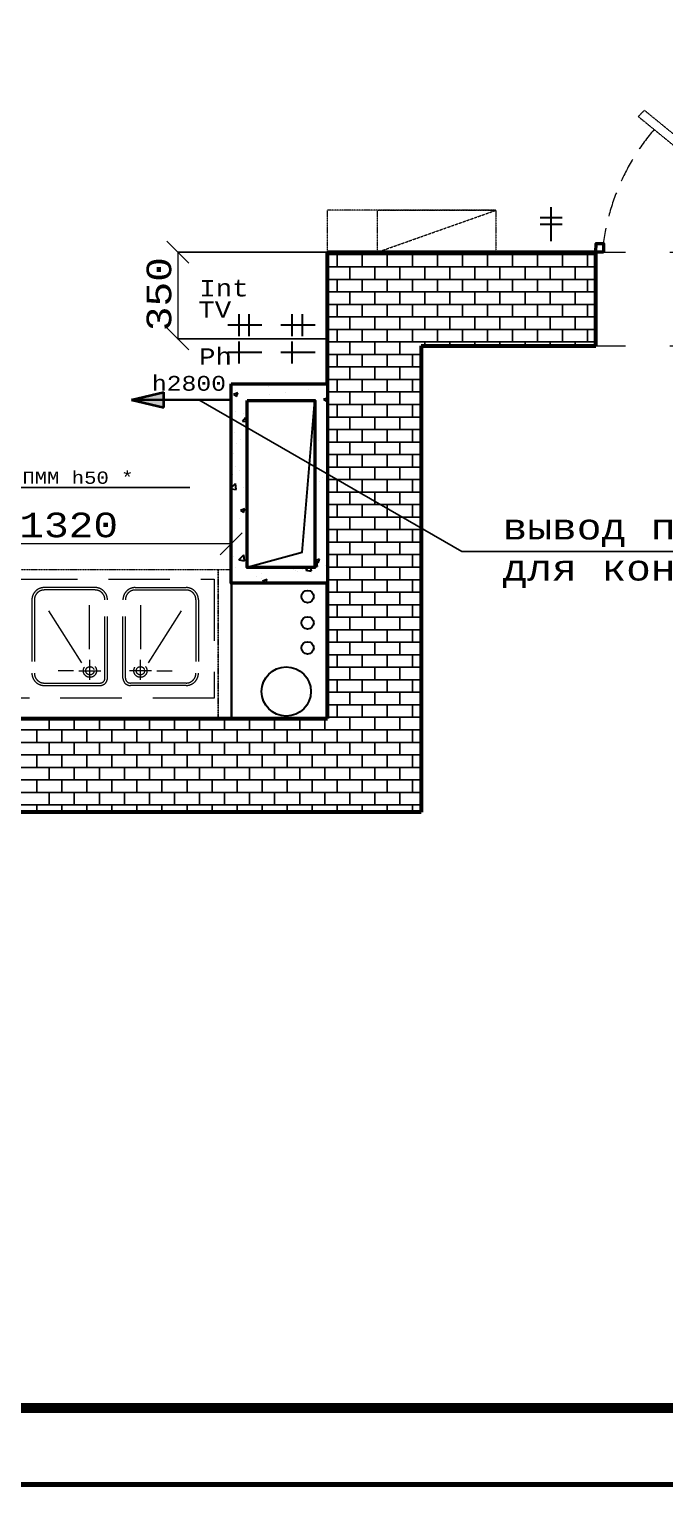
# Model space of a CAD drawing. Header units: millimetres. Extents: x 653176 to 972033, y 753746 to 925850.
# Drawn here: x 676802 to 679381, y 826453 to 832371 of the extents above; entities that cross this region are included whole.
import ezdxf

# ---------------------------------------------------------------- set-up
doc = ezdxf.new("R2010")
doc.units = ezdxf.units.MM
doc.header["$LTSCALE"] = 10
for name, pattern in [('ACAD_ISO03W100', [30, 12, -18]), ('DASHDOTX2', [50.8, 25.4, -12.7, 0, -12.7]), ('DASHED', [0.75, 0.5, -0.25])]:
    doc.linetypes.add(name, pattern=pattern)
doc.layers.get('0').update_dxf_attribs({"color": 65, "lineweight": 25})
for name, color, linetype, lineweight in [('AL', 7, 'Continuous', 30), ('electro', 242, 'Continuous', 30), ('POTOLOK', 110, 'Continuous', 40), ('wall', 95, 'Continuous', 60), ('ОСИ', 75, 'DASHDOTX2', 0), ('размh150', 7, 'Continuous', 9), ('Стены', 7, 'Continuous', 25), ('Текст', 132, 'Continuous', 25), ('ТЕКСТ1', 90, 'Continuous', 25)]:
    doc.layers.add(name, color=color, linetype=linetype, lineweight=lineweight)
doc.styles.add('acd-studio', font='cour.ttf')
doc.dimstyles.new('у', dxfattribs={"dimtxt": 100, "dimasz": 90, "dimexe": 1, "dimexo": 1, "dimgap": 20, "dimtad": 1, "dimtoh": 1, "dimdec": 0, "dimrnd": 5, "dimtxsty": 'acd-studio', "dimblk": 'OBLIQUE', "dimcen": 2.5, "dimclrt": 256, "dimadec": 0, "dimazin": 0, "dimtfac": 1, "dimtdec": 0, "dimtmove": 0, "dimatfit": 3, "dimfxl": 1, "dimlwd": -1, "dimarcsym": 0})

# ---------------------------------------------------------------- blocks, each defined once
blk = doc.blocks.new('A$C7ACB7CC7')
at = {"layer": 'POTOLOK'}
h = blk.add_hatch(color=256, dxfattribs=at)
h.paths.add_polyline_path([(-40, 350), (0, 350), (0, 520)])
h.paths.add_polyline_path([(0, 520), (0, 350), (40, 350)])
for p, q in [((0, 520), (-40, 350)), ((0, 0), (0, 520)), ((0, 520), (40, 350)), ((-40, 350), (40, 350))]:
    blk.add_line(p, q, dxfattribs=at)
blk = doc.blocks.new('_Oblique')
at = {"color": 0, "linetype": 'ByBlock', "lineweight": -2}
blk.add_line((-0.5, -0.5), (0.5, 0.5), dxfattribs=at)
blk = doc.blocks.new('*D621')
at = {"layer": 'Defpoints', "color": 0, "lineweight": 90, "transparency": 16777216}
for p in [(678012.1, 831465.6), (677405.7, 831113.8), (678012.1, 831113.8)]:
    blk.add_point(p, dxfattribs=at)
at = {"layer": 'размh150', "color": 0, "lineweight": -2, "transparency": 16777216}
for p, q in [((678011.1, 831465.6), (677404.7, 831465.6)), ((678011.1, 831113.8), (677404.7, 831113.8))]:
    blk.add_line(p, q, dxfattribs=at)
at = {"layer": 'размh150', "color": 0, "transparency": 16777216}
blk.add_line((677405.7, 831465.6), (677405.7, 831113.8), dxfattribs=at)
at = {"layer": 'размh150', "color": 0, "transparency": 16777216, "xscale": 90, "yscale": 90, "zscale": 90}
for p, rotation in [((677405.7, 831465.6), 90), ((677405.7, 831113.8), 270)]:
    blk.add_blockref('_Oblique', p, dxfattribs=dict(at, rotation=rotation))
at = {"layer": 'размh150', "transparency": 16777216, "insert": (677329.5, 831295.1), "char_height": 100, "attachment_point": 5, "rotation": 90, "style": 'acd-studio'}
blk.add_mtext('350', dxfattribs=at)
blk = doc.blocks.new('*D623')
at = {"layer": 'Defpoints', "color": 0, "lineweight": 90, "transparency": 16777216}
for p in [(676302.9, 830281.2), (676302.9, 829572.5), (677622.1, 829571.6)]:
    blk.add_point(p, dxfattribs=at)
at = {"layer": 'размh150', "color": 0, "lineweight": -2, "transparency": 16777216}
for p, q in [((676302.9, 829573.5), (676302.9, 830282.2)), ((677622.1, 829572.6), (677622.1, 830282.2))]:
    blk.add_line(p, q, dxfattribs=at)
at = {"layer": 'размh150', "color": 0, "transparency": 16777216}
blk.add_line((677622.1, 830281.2), (676302.9, 830281.2), dxfattribs=at)
at = {"layer": 'размh150', "color": 0, "transparency": 16777216, "xscale": 90, "yscale": 90, "zscale": 90, "rotation": 180}
blk.add_blockref('_Oblique', (676302.9, 830281.2), dxfattribs=at)
at = {"layer": 'размh150', "color": 0, "transparency": 16777216, "xscale": 90, "yscale": 90, "zscale": 90}
blk.add_blockref('_Oblique', (677622.1, 830281.2), dxfattribs=at)
at = {"layer": 'размh150', "transparency": 16777216, "insert": (676962.5, 830357.4), "char_height": 100, "attachment_point": 5, "style": 'acd-studio'}
blk.add_mtext('1320', dxfattribs=at)

msp = doc.modelspace()

# ---------------------------------------------------------------- linework, layer by layer
at = {"layer": 'AL', "color": 7, "linetype": 'ACAD_ISO03W100', "lineweight": 15}
for p, q in [((679102.1, 831465.6), (679902.1, 831465.6)), ((679102.1, 831085.6), (679902.1, 831085.6))]:
    msp.add_line(p, q, dxfattribs=at)
at = {"layer": 'AL', "color": 7}
for p, q in [((677622.1, 830121.6), (677621.3, 830931.6)), ((677621.3, 830931.6), (678012.1, 830931.6)), ((677631.3, 830888), (677644, 830879.5)), ((677631.7, 830888.8), (677649.5, 830895.7)), ((677641.2, 830902.2), (677641.2, 830902.2)), ((677644.1, 830879.4), (677649.2, 830894.8)), ((677773.1, 830921.3), (677773.1, 830921.3)), ((677777.7, 830888.9), (677777.7, 830888.9)), ((677841.3, 830897.3), (677841.3, 830897.3)), ((677937.5, 830910), (677937.5, 830910)), ((677638.1, 830817.7), (677638.1, 830817.7)), ((677996.4, 830867.6), (678009, 830859.1)), ((677996.8, 830868.5), (678012.1, 830874.4)), ((678009.1, 830859.1), (678012.1, 830868)), ((677668.2, 830779.9), (677680.5, 830794.4)), ((677668.2, 830779.8), (677683.4, 830778.5)), ((677671.6, 830811.5), (677671.6, 830811.5)), ((677684.4, 830778.7), (677681.4, 830794.6)), ((677635, 830733.1), (677635, 830733.1)), ((677657.8, 830704.7), (677657.8, 830704.7)), ((677964.2, 830730.7), (677964.2, 830730.7)), ((677974.2, 830699.3), (677974.2, 830699.3)), ((677631.9, 830648.6), (677631.9, 830648.6)), ((677644, 830688.6), (677644, 830688.6)), ((677640.8, 830596.7), (677640.8, 830596.7)), ((677653.6, 830581), (677653.6, 830581)), ((677961, 830638.9), (677961, 830638.9)), ((677622.1, 830508.7), (677639.2, 830526.6)), ((677628.8, 830564), (677628.8, 830564)), ((677642.3, 830502.5), (677639.5, 830526.6)), ((677978.3, 830535.4), (677978.3, 830535.4)), ((677990.4, 830551.4), (677990.4, 830551.4)), ((677622.1, 830505.1), (677642.3, 830502)), ((677625.7, 830479.5), (677625.7, 830479.5)), ((677670.2, 830509.2), (677670.2, 830509.2)), ((677659.4, 830417.3), (677672, 830408.8)), ((677659.7, 830418.2), (677677.5, 830425)), ((677672.1, 830408.8), (677677.2, 830424.1)), ((678009.8, 830434.7), (678009.8, 830434.7)), ((677622.7, 830394.9), (677622.7, 830394.9)), ((677657, 830383), (677657, 830383)), ((678010.2, 830363.5), (678010.2, 830363.5)), ((677630.1, 830229.8), (677630.1, 830229.8)), ((677653.1, 830216.5), (677672.9, 830237.1)), ((677676, 830213), (677673.2, 830237.2)), ((678007.1, 830279), (678007.1, 830279)), ((677638.7, 830187.2), (677638.7, 830187.2)), ((677653.4, 830216), (677675.9, 830212.5)), ((677774.2, 830181.5), (677774.2, 830181.5)), ((677875.7, 830178.2), (677875.7, 830178.2)), ((677883.5, 830171.8), (677883.5, 830171.8)), ((677891.7, 830168), (677891.7, 830168)), ((677909.8, 830175.7), (677909.8, 830175.7)), ((677924.2, 830174.5), (677934.4, 830185.1)), ((677924.4, 830174), (677947, 830170.5)), ((677947.1, 830171), (677945.5, 830185.1)), ((677947.1, 830180.2), (677947.1, 830180.2)), ((677961, 830196.5), (677968.4, 830205.3)), ((677961, 830190.3), (677971.3, 830189.4)), ((677962.6, 830212.8), (677975.2, 830204.3)), ((677963, 830213.7), (677980.8, 830220.5)), ((677972.3, 830189.6), (677969.4, 830205.5)), ((677975.3, 830204.3), (677980.4, 830219.6)), ((678004, 830194.4), (678004, 830194.4)), ((677622.1, 830121.6), (677622.1, 829571.6)), ((678012.1, 830121.6), (677622.1, 830121.6)), ((677622.8, 830121.6), (677622.8, 829571.6)), ((677626.9, 830138), (677626.9, 830138)), ((677723.1, 830150.7), (677723.1, 830150.7)), ((677743.6, 830142.6), (677743.6, 830142.6)), ((677745.3, 830160.3), (677745.3, 830160.3)), ((677749.2, 830130.9), (677761.8, 830122.4)), ((677749.6, 830131.7), (677767.3, 830138.6)), ((677761.9, 830122.3), (677767, 830137.7)), ((678012.1, 829571.6), (678012.1, 829571.6))]:
    msp.add_line(p, q, dxfattribs=at)
at = {"layer": 'AL', "color": 7, "linetype": 'Continuous'}
for q in [(677961, 830863.5), (677687.3, 830185.1)]:
    msp.add_line((677910.5, 830246.4), q, dxfattribs=at)
at = {"layer": 'AL', "color": 7, "lineweight": 50, "const_width": 20}
msp.add_lwpolyline([(668453.9, 841312.7), (689453.9, 841312.7), (689453.9, 826462.7), (668453.9, 826462.7), (668453.9, 841312.7)], dxfattribs=at)
for points in [[(669503.9, 841012.7), (689153.9, 841012.7), (689153.9, 826762.7), (669503.9, 826762.7)], [(669513.9, 841002.7), (689143.9, 841002.7), (689143.9, 826772.7), (669513.9, 826772.7)], [(669523.9, 840992.7), (689133.9, 840992.7), (689133.9, 826782.7), (669523.9, 826782.7)]]:
    msp.add_lwpolyline(points, close=True, dxfattribs=at)
at = {"layer": 'AL', "color": 7, "lineweight": 50}
for points in [[(679132, 831465.3), (679102.1, 831465.3), (679102.2, 831501.2), (679132.1, 831501.1)], [(677622.1, 830931.6), (678012.1, 830931.6), (678012.1, 830121.6), (677622.1, 830121.6)], [(677687.3, 830863.5), (677961, 830863.5), (677961, 830185.1), (677687.3, 830185.1)], [(677687.3, 830863.5), (677961, 830863.5), (677961, 830185.1), (677687.3, 830185.1)]]:
    msp.add_lwpolyline(points, close=True, dxfattribs=at)
at = {"layer": 'AL', "color": 7}
for centre, radius in [((677932.1, 830067.4), 25), ((677932.1, 829960.3), 25), ((677932.1, 829858.9), 25), ((677845.3, 829681.8, 2080.9), 100)]:
    msp.add_circle(centre, radius, dxfattribs=at)
at = {"layer": 'electro', "color": 7}
for points in [[(678920.7, 831510.5), (678920.7, 831649)], [(678965.1, 831604.7), (678876.2, 831604.7)], [(678876.2, 831579.8), (678965.1, 831579.8)], [(677652.7, 831213.7), (677652.7, 831124.8)], [(677694, 831213.7), (677694, 831124.8)], [(677868.2, 831213.7), (677868.3, 831124.8)], [(677909.5, 831213.7), (677909.6, 831124.8)], [(677746.9, 831169.3), (677608.3, 831169.2)], [(677962.4, 831169.3), (677823.9, 831169.2)], [(677746.9, 831058.6), (677608.3, 831058.5)], [(677652.7, 831103), (677652.7, 831014.1)], [(677962.4, 831058.6), (677823.9, 831058.5)], [(677868.2, 831103), (677868.3, 831014.1)]]:
    msp.add_lwpolyline(points, dxfattribs=at)
at = {"layer": 'wall', "color": 7}
for p, q in [((678012.1, 830931.6), (678012.1, 831465.6)), ((678012.1, 831465.6), (679102.1, 831465.6)), ((679102.1, 831085.6), (679102.1, 831465.6)), ((678392.1, 831085.6), (678392.1, 829191.6)), ((678392.1, 831085.6), (679102.1, 831085.6)), ((678012.1, 829571.6), (678012.1, 830121.6)), ((672732.1, 829571.6), (678012.1, 829571.6)), ((678392.1, 829191.6), (671722.1, 829191.6))]:
    msp.add_line(p, q, dxfattribs=at)
at = {"layer": 'ОСИ', "color": 7, "linetype": 'DASHED', "ltscale": 50}
for p, q in [((676748.6, 830137.4), (677553.5, 830137.4)), ((677553.5, 830137.4), (677553.5, 829655.2)), ((676813.4, 830054), (676813.4, 829756.2)), ((676823.4, 830054), (676823.4, 829756.2)), ((677069.7, 830104), (676863.4, 830104)), ((677069.7, 830094), (676863.4, 830094)), ((677109.7, 829736.2), (677109.7, 830054)), ((677119.7, 829736.2), (677119.7, 830054)), ((677182.7, 829736.2), (677182.7, 830054)), ((677192.7, 829736.2), (677192.7, 830054)), ((677232.7, 830104), (677438.9, 830104)), ((677232.7, 830094), (677438.9, 830094)), ((677478.9, 830054), (677478.9, 829756.2)), ((677488.9, 830054), (677488.9, 829756.2)), ((677016.5, 829798.4), (676866.6, 830033)), ((677047.3, 829854.1), (677047.3, 830032.9)), ((677255, 829854.1), (677255, 830032.9)), ((677285.8, 829798.4), (677435.7, 830033)), ((676982.7, 829766.1), (676919.6, 829766.1)), ((677004.3, 829766.1), (677093.2, 829766.1)), ((677048.7, 829729.5), (677048.7, 829809.8)), ((677298, 829766.1), (677209.2, 829766.1)), ((677253.6, 829729.5), (677253.6, 829809.8)), ((677319.6, 829766.1), (677382.8, 829766.1)), ((676863.4, 829716.2), (677089.7, 829716.2)), ((676863.4, 829706.2), (677089.7, 829706.2)), ((677438.9, 829716.2), (677212.7, 829716.2)), ((677438.9, 829706.2), (677212.7, 829706.2)), ((677553.5, 829655.2), (676748.6, 829655.2))]:
    msp.add_line(p, q, dxfattribs=at)
at = {"layer": 'ОСИ', "color": 7, "linetype": 'DASHED', "ltscale": 0.1}
for points in [[(679902.2, 831501.8), (679273.4, 832016.2), (679298.6, 832041.8), (679927.4, 831527.4)], [(676732.8, 830176.6), (677569.5, 830176.6), (677569.5, 829571.6), (676732.8, 829571.6)], [(677569.5, 830176.6), (677622.8, 830176.6), (677622.8, 829571.6), (677569.5, 829571.6)]]:
    msp.add_lwpolyline(points, close=True, dxfattribs=at)
for points in [[(678012.1, 831465.6), (678012.1, 831635.6)], [(678695.6, 831635.6), (678012.1, 831635.6)], [(678695.6, 831635.6), (678012.1, 831635.6)], [(678215.6, 831465.6), (678215.6, 831635.6), (678695.6, 831635.6), (678695.6, 831465.6)], [(678215.6, 831465.8), (678695.6, 831635.6)], [(678215.6, 831465.6), (678215.6, 831635.6), (678695.6, 831635.6), (678695.6, 831465.6)], [(678215.6, 831465.8), (678695.6, 831635.6)], [(678215.6, 831465.6), (678215.6, 831635.6), (678695.6, 831635.6), (678695.6, 831465.6)], [(678215.6, 831465.8), (678695.6, 831635.6)], [(678215.6, 831465.6), (678215.6, 831635.6), (678695.6, 831635.6), (678695.6, 831465.6)], [(678215.6, 831465.8), (678695.6, 831635.6)]]:
    msp.add_lwpolyline(points, dxfattribs=at)
at = {"layer": 'ОСИ', "color": 7, "linetype": 'DASHED', "ltscale": 20}
for centre, radius in [((677048.7, 829766.1), 26.8), ((677048.7, 829766.1), 16.8), ((677253.6, 829766.1), 26.8), ((677253.6, 829766.1), 16.8)]:
    msp.add_circle(centre, radius, dxfattribs=at)
for centre, radius, start, end in [((680018.1, 831384.2), 893.7, 139.58046, 172.48164), ((676863.4, 830054), 50, 90, 180), ((676863.4, 830054), 40, 90, 180), ((677069.7, 830054), 50, 0, 90), ((677069.7, 830054), 40, 0, 90), ((677232.7, 830054), 50, 90, 180), ((677232.7, 830054), 40, 90, 180), ((677438.9, 830054), 50, 0, 90), ((677438.9, 830054), 40, 0, 90), ((676863.4, 829756.2), 50, 180, 270), ((676863.4, 829756.2), 40, 180, 270), ((677438.9, 829756.2), 50, 270, 0), ((677438.9, 829756.2), 40, 270, 0), ((677089.7, 829736.2), 30, 270, 0), ((677089.7, 829736.2), 20, 270, 0), ((677212.7, 829736.2), 30, 180, 270), ((677212.7, 829736.2), 20, 180, 270)]:
    msp.add_arc(centre, radius, start, end, dxfattribs=at)
at = {"layer": 'Стены', "color": 7}
for p, q in [((678012.1, 831456.7), (678502.7, 831456.7)), ((678052.2, 831405.9), (678052.2, 831456.7)), ((678103, 831456.7), (678103, 831465.6)), ((678153.8, 831405.9), (678153.8, 831456.7)), ((678204.6, 831456.7), (678204.6, 831465.6)), ((678255.4, 831405.9), (678255.4, 831456.7)), ((678306.2, 831456.7), (678306.2, 831465.6)), ((678357, 831405.9), (678357, 831456.7)), ((678407.8, 831456.7), (678407.8, 831465.6)), ((678458.6, 831405.9), (678458.6, 831456.7)), ((678502.7, 831456.7), (679102.1, 831456.7)), ((678509.4, 831456.7), (678509.4, 831465.6)), ((678560.2, 831405.9), (678560.2, 831456.7)), ((678611, 831456.7), (678611, 831465.6)), ((678661.8, 831405.9), (678661.8, 831456.7)), ((678712.6, 831456.7), (678712.6, 831465.6)), ((678763.4, 831405.9), (678763.4, 831456.7)), ((678814.2, 831456.7), (678814.2, 831465.6)), ((678865, 831405.9), (678865, 831456.7)), ((678915.8, 831456.7), (678915.8, 831465.6)), ((678966.6, 831405.9), (678966.6, 831456.7)), ((679017.4, 831456.7), (679017.4, 831465.6)), ((679068.2, 831405.9), (679068.2, 831456.7)), ((678012.1, 831405.9), (678528.1, 831405.9)), ((678012.1, 831355.1), (678553.5, 831355.1)), ((678052.2, 831304.3), (678052.2, 831355.1)), ((678103, 831355.1), (678103, 831405.9)), ((678153.8, 831304.3), (678153.8, 831355.1)), ((678204.6, 831355.1), (678204.6, 831405.9)), ((678255.4, 831304.3), (678255.4, 831355.1)), ((678306.2, 831355.1), (678306.2, 831405.9)), ((678357, 831304.3), (678357, 831355.1)), ((678407.8, 831355.1), (678407.8, 831405.9)), ((678458.6, 831304.3), (678458.6, 831355.1)), ((678509.4, 831355.1), (678509.4, 831405.9)), ((678528.1, 831405.9), (679102.1, 831405.9)), ((678553.5, 831355.1), (679102.1, 831355.1)), ((678560.2, 831341.6), (678560.2, 831355.1)), ((678611, 831355.1), (678611, 831405.9)), ((678661.8, 831304.3), (678661.8, 831355.1)), ((678712.6, 831355.1), (678712.6, 831405.9)), ((678763.4, 831304.3), (678763.4, 831355.1)), ((678814.2, 831355.1), (678814.2, 831405.9)), ((678865, 831304.3), (678865, 831355.1)), ((678915.8, 831355.1), (678915.8, 831405.9)), ((678966.6, 831304.3), (678966.6, 831355.1)), ((679017.4, 831355.1), (679017.4, 831405.9)), ((679068.2, 831304.3), (679068.2, 831355.1)), ((678012.1, 831304.3), (678578.9, 831304.3)), ((678103, 831253.5), (678103, 831304.3)), ((678204.6, 831253.5), (678204.6, 831304.3)), ((678306.2, 831253.5), (678306.2, 831304.3)), ((678407.8, 831253.5), (678407.8, 831304.3)), ((678509.4, 831253.5), (678509.4, 831304.3)), ((678560.2, 831304.3), (678560.2, 831341.6)), ((678578.9, 831304.3), (679102.1, 831304.3)), ((678611, 831253.5), (678611, 831304.3)), ((678712.6, 831253.5), (678712.6, 831304.3)), ((678814.2, 831253.5), (678814.2, 831304.3)), ((678915.8, 831253.5), (678915.8, 831304.3)), ((679017.4, 831253.5), (679017.4, 831304.3)), ((678012.1, 831253.5), (678604.3, 831253.5)), ((678052.2, 831202.7), (678052.2, 831253.5)), ((678153.8, 831202.7), (678153.8, 831253.5)), ((678255.4, 831202.7), (678255.4, 831253.5)), ((678357, 831202.7), (678357, 831253.5)), ((678458.6, 831202.7), (678458.6, 831253.5)), ((678560.2, 831202.7), (678560.2, 831253.5)), ((678604.3, 831253.5), (679102.1, 831253.5)), ((678661.8, 831202.7), (678661.8, 831253.5)), ((678763.4, 831202.7), (678763.4, 831253.5)), ((678865, 831202.7), (678865, 831253.5)), ((678966.6, 831202.7), (678966.6, 831253.5)), ((679068.2, 831202.7), (679068.2, 831253.5)), ((678012.1, 831202.7), (678629.7, 831202.7)), ((678103, 831151.9), (678103, 831202.7)), ((678204.6, 831151.9), (678204.6, 831202.7)), ((678306.2, 831151.9), (678306.2, 831202.7)), ((678407.8, 831151.9), (678407.8, 831202.7)), ((678509.4, 831151.9), (678509.4, 831202.7)), ((678611, 831151.9), (678611, 831202.7)), ((678629.7, 831202.7), (679102.1, 831202.7)), ((678712.6, 831151.9), (678712.6, 831202.7)), ((678814.2, 831151.9), (678814.2, 831202.7)), ((678915.8, 831151.9), (678915.8, 831202.7)), ((679017.4, 831151.9), (679017.4, 831202.7)), ((678012.1, 831151.9), (678655.1, 831151.9)), ((678052.2, 831101.1), (678052.2, 831151.9)), ((678153.8, 831101.1), (678153.8, 831151.9)), ((678255.4, 831101.1), (678255.4, 831151.9)), ((678357, 831101.1), (678357, 831151.9)), ((678458.6, 831101.1), (678458.6, 831151.9)), ((678560.2, 831101.1), (678560.2, 831151.9)), ((678655.1, 831151.9), (679102.1, 831151.9)), ((678661.8, 831138.5), (678661.8, 831151.9)), ((678661.8, 831101.1), (678661.8, 831138.5)), ((678763.4, 831101.1), (678763.4, 831151.9)), ((678865, 831101.1), (678865, 831151.9)), ((678966.6, 831101.1), (678966.6, 831151.9)), ((679068.2, 831101.1), (679068.2, 831151.9)), ((678012.1, 831101.1), (678680.5, 831101.1)), ((678103, 831050.3), (678103, 831101.1)), ((678204.6, 831050.3), (678204.6, 831101.1)), ((678306.2, 831050.3), (678306.2, 831101.1)), ((678407.8, 831085.6), (678407.8, 831101.1)), ((678509.4, 831085.6), (678509.4, 831101.1)), ((678611, 831085.6), (678611, 831101.1)), ((678680.5, 831101.1), (679102.1, 831101.1)), ((678712.6, 831085.6), (678712.6, 831101.1)), ((678814.2, 831085.6), (678814.2, 831101.1)), ((678915.8, 831085.6), (678915.8, 831101.1)), ((679017.4, 831085.6), (679017.4, 831101.1)), ((678012.1, 831050.3), (678392.1, 831050.3)), ((678012.1, 830999.5), (678392.1, 830999.5)), ((678052.2, 830999.5), (678052.2, 831050.3)), ((678103, 830948.7), (678103, 830999.5)), ((678153.8, 830999.5), (678153.8, 831050.3)), ((678204.6, 830948.7), (678204.6, 830999.5)), ((678255.4, 830999.5), (678255.4, 831050.3)), ((678306.2, 830948.7), (678306.2, 830999.5)), ((678357, 830999.5), (678357, 831050.3)), ((678012.1, 830948.7), (678392.1, 830948.7)), ((678052.2, 830897.9), (678052.2, 830948.7)), ((678153.8, 830897.9), (678153.8, 830948.7)), ((678255.4, 830897.9), (678255.4, 830948.7)), ((678357, 830897.9), (678357, 830948.7)), ((678012.1, 830897.9), (678392.1, 830897.9)), ((678103, 830847.1), (678103, 830897.9)), ((678204.6, 830847.1), (678204.6, 830897.9)), ((678306.2, 830847.1), (678306.2, 830897.9)), ((678012.1, 830847.1), (678392.1, 830847.1)), ((678052.2, 830796.3), (678052.2, 830847.1)), ((678153.8, 830796.3), (678153.8, 830847.1)), ((678255.4, 830796.3), (678255.4, 830847.1)), ((678357, 830796.3), (678357, 830847.1)), ((678012.1, 830796.3), (678392.1, 830796.3)), ((678103, 830745.5), (678103, 830796.3)), ((678204.6, 830745.5), (678204.6, 830796.3)), ((678306.2, 830745.5), (678306.2, 830796.3)), ((678012.1, 830745.5), (678392.1, 830745.5)), ((678052.2, 830694.7), (678052.2, 830745.5)), ((678153.8, 830694.7), (678153.8, 830745.5)), ((678255.4, 830694.7), (678255.4, 830745.5)), ((678357, 830694.7), (678357, 830745.5)), ((678012.1, 830694.7), (678392.1, 830694.7)), ((678012.1, 830643.9), (678392.1, 830643.9)), ((678052.2, 830593.1), (678052.2, 830643.9)), ((678103, 830643.9), (678103, 830694.7)), ((678153.8, 830593.1), (678153.8, 830643.9)), ((678204.6, 830643.9), (678204.6, 830694.7)), ((678255.4, 830593.1), (678255.4, 830643.9)), ((678306.2, 830643.9), (678306.2, 830694.7)), ((678357, 830593.1), (678357, 830643.9)), ((678012.1, 830593.1), (678392.1, 830593.1)), ((678103, 830542.3), (678103, 830593.1)), ((678204.6, 830542.3), (678204.6, 830593.1)), ((678306.2, 830542.3), (678306.2, 830593.1)), ((678012.1, 830542.3), (678392.1, 830542.3)), ((678052.2, 830491.5), (678052.2, 830542.3)), ((678153.8, 830491.5), (678153.8, 830542.3)), ((678255.4, 830491.5), (678255.4, 830542.3)), ((678357, 830491.5), (678357, 830542.3)), ((678012.1, 830491.5), (678392.1, 830491.5)), ((678103, 830440.7), (678103, 830491.5)), ((678204.6, 830440.7), (678204.6, 830491.5)), ((678306.2, 830440.7), (678306.2, 830491.5)), ((678012.1, 830440.7), (678392.1, 830440.7)), ((678052.2, 830389.9), (678052.2, 830440.7)), ((678153.8, 830389.9), (678153.8, 830440.7)), ((678255.4, 830389.9), (678255.4, 830440.7)), ((678357, 830389.9), (678357, 830440.7)), ((678012.1, 830389.9), (678392.1, 830389.9)), ((678103, 830339.1), (678103, 830389.9)), ((678204.6, 830339.1), (678204.6, 830389.9)), ((678306.2, 830339.1), (678306.2, 830389.9)), ((678012.1, 830339.1), (678392.1, 830339.1)), ((678012.1, 830288.3), (678392.1, 830288.3)), ((678052.2, 830288.3), (678052.2, 830339.1)), ((678103, 830237.5), (678103, 830288.3)), ((678153.8, 830288.3), (678153.8, 830339.1)), ((678204.6, 830237.5), (678204.6, 830288.3)), ((678255.4, 830288.3), (678255.4, 830339.1)), ((678306.2, 830237.5), (678306.2, 830288.3)), ((678357, 830288.3), (678357, 830339.1)), ((678012.1, 830237.5), (678392.1, 830237.5)), ((678052.2, 830186.7), (678052.2, 830237.5)), ((678153.8, 830186.7), (678153.8, 830237.5)), ((678255.4, 830186.7), (678255.4, 830237.5)), ((678357, 830186.7), (678357, 830237.5)), ((678012.1, 830186.7), (678392.1, 830186.7)), ((678103, 830135.9), (678103, 830186.7)), ((678204.6, 830135.9), (678204.6, 830186.7)), ((678306.2, 830135.9), (678306.2, 830186.7)), ((678012.1, 830135.9), (678392.1, 830135.9)), ((678052.2, 830085.1), (678052.2, 830135.9)), ((678153.8, 830085.1), (678153.8, 830135.9)), ((678255.4, 830085.1), (678255.4, 830135.9)), ((678357, 830085.1), (678357, 830135.9)), ((678012.1, 830085.1), (678392.1, 830085.1)), ((678103, 830034.3), (678103, 830085.1)), ((678204.6, 830034.3), (678204.6, 830085.1)), ((678306.2, 830034.3), (678306.2, 830085.1)), ((678012.1, 830034.3), (678392.1, 830034.3)), ((678052.2, 829983.5), (678052.2, 830034.3)), ((678153.8, 829983.5), (678153.8, 830034.3)), ((678255.4, 829983.5), (678255.4, 830034.3)), ((678357, 829983.5), (678357, 830034.3)), ((678012.1, 829983.5), (678392.1, 829983.5)), ((678012.1, 829932.7), (678392.1, 829932.7)), ((678052.2, 829881.9), (678052.2, 829932.7)), ((678103, 829932.7), (678103, 829983.5)), ((678153.8, 829881.9), (678153.8, 829932.7)), ((678204.6, 829932.7), (678204.6, 829983.5)), ((678255.4, 829881.9), (678255.4, 829932.7)), ((678306.2, 829932.7), (678306.2, 829983.5)), ((678357, 829881.9), (678357, 829932.7)), ((678012.1, 829881.9), (678392.1, 829881.9)), ((678103, 829831.1), (678103, 829881.9)), ((678204.6, 829831.1), (678204.6, 829881.9)), ((678306.2, 829831.1), (678306.2, 829881.9)), ((678012.1, 829831.1), (678392.1, 829831.1)), ((678052.2, 829780.3), (678052.2, 829831.1)), ((678153.8, 829780.3), (678153.8, 829831.1)), ((678255.4, 829780.3), (678255.4, 829831.1)), ((678357, 829780.3), (678357, 829831.1)), ((678012.1, 829780.3), (678392.1, 829780.3)), ((678103, 829729.5), (678103, 829780.3)), ((678204.6, 829729.5), (678204.6, 829780.3)), ((678306.2, 829729.5), (678306.2, 829780.3)), ((678012.1, 829729.5), (678392.1, 829729.5)), ((678052.2, 829678.7), (678052.2, 829729.5)), ((678153.8, 829678.7), (678153.8, 829729.5)), ((678255.4, 829678.7), (678255.4, 829729.5)), ((678357, 829678.7), (678357, 829729.5)), ((678012.1, 829678.7), (678392.1, 829678.7)), ((678103, 829627.9), (678103, 829678.7)), ((678204.6, 829627.9), (678204.6, 829678.7)), ((678306.2, 829627.9), (678306.2, 829678.7)), ((678012.1, 829627.9), (678392.1, 829627.9)), ((678012.1, 829577.1), (678392.1, 829577.1)), ((678052.2, 829577.1), (678052.2, 829627.9)), ((678103, 829526.3), (678103, 829577.1)), ((678153.8, 829577.1), (678153.8, 829627.9)), ((678204.6, 829526.3), (678204.6, 829577.1)), ((678255.4, 829577.1), (678255.4, 829627.9)), ((678306.2, 829526.3), (678306.2, 829577.1)), ((678357, 829577.1), (678357, 829627.9)), ((671722.1, 829526.3), (678392.1, 829526.3)), ((676833, 829475.5), (676833, 829526.3)), ((676883.8, 829526.3), (676883.8, 829571.6)), ((676934.6, 829475.5), (676934.6, 829526.3)), ((676985.4, 829526.3), (676985.4, 829571.6)), ((677036.2, 829475.5), (677036.2, 829526.3)), ((677087, 829526.3), (677087, 829571.6)), ((677137.8, 829475.5), (677137.8, 829526.3)), ((677188.6, 829526.3), (677188.6, 829571.6)), ((677239.4, 829475.5), (677239.4, 829526.3)), ((677290.2, 829526.3), (677290.2, 829571.6)), ((677341, 829475.5), (677341, 829526.3)), ((677391.8, 829526.3), (677391.8, 829571.6)), ((677442.6, 829475.5), (677442.6, 829526.3)), ((677493.4, 829526.3), (677493.4, 829571.6)), ((677544.2, 829475.5), (677544.2, 829526.3)), ((677595, 829526.3), (677595, 829571.6)), ((677645.8, 829475.5), (677645.8, 829526.3)), ((677696.6, 829526.3), (677696.6, 829571.6)), ((677747.4, 829475.5), (677747.4, 829526.3)), ((677798.2, 829526.3), (677798.2, 829571.6)), ((677849, 829475.5), (677849, 829526.3)), ((677899.8, 829526.3), (677899.8, 829571.6)), ((677950.6, 829475.5), (677950.6, 829526.3)), ((678001.4, 829526.3), (678001.4, 829571.6)), ((678052.2, 829475.5), (678052.2, 829526.3)), ((678153.8, 829475.5), (678153.8, 829526.3)), ((678255.4, 829475.5), (678255.4, 829526.3)), ((678357, 829475.5), (678357, 829526.3)), ((671722.1, 829475.5), (678392.1, 829475.5)), ((676883.8, 829424.7), (676883.8, 829475.5)), ((676985.4, 829424.7), (676985.4, 829475.5)), ((677087, 829424.7), (677087, 829475.5)), ((677188.6, 829424.7), (677188.6, 829475.5)), ((677290.2, 829424.7), (677290.2, 829475.5)), ((677391.8, 829424.7), (677391.8, 829475.5)), ((677493.4, 829424.7), (677493.4, 829475.5)), ((677595, 829424.7), (677595, 829475.5)), ((677696.6, 829424.7), (677696.6, 829475.5)), ((677798.2, 829424.7), (677798.2, 829475.5)), ((677899.8, 829424.7), (677899.8, 829475.5)), ((678001.4, 829424.7), (678001.4, 829475.5)), ((678103, 829424.7), (678103, 829475.5)), ((678204.6, 829424.7), (678204.6, 829475.5)), ((678306.2, 829424.7), (678306.2, 829475.5)), ((671722.1, 829424.7), (678392.1, 829424.7)), ((676833, 829373.9), (676833, 829424.7)), ((676934.6, 829373.9), (676934.6, 829424.7)), ((677036.2, 829373.9), (677036.2, 829424.7)), ((677137.8, 829373.9), (677137.8, 829424.7)), ((677239.4, 829373.9), (677239.4, 829424.7)), ((677341, 829373.9), (677341, 829424.7)), ((677442.6, 829373.9), (677442.6, 829424.7)), ((677544.2, 829373.9), (677544.2, 829424.7)), ((677645.8, 829373.9), (677645.8, 829424.7)), ((677747.4, 829373.9), (677747.4, 829424.7)), ((677849, 829373.9), (677849, 829424.7)), ((677950.6, 829373.9), (677950.6, 829424.7)), ((678052.2, 829373.9), (678052.2, 829424.7)), ((678153.8, 829373.9), (678153.8, 829424.7)), ((678255.4, 829373.9), (678255.4, 829424.7)), ((678357, 829373.9), (678357, 829424.7)), ((671722.1, 829373.9), (678392.1, 829373.9)), ((676883.8, 829323.1), (676883.8, 829373.9)), ((676985.4, 829323.1), (676985.4, 829373.9)), ((677087, 829323.1), (677087, 829373.9)), ((677188.6, 829323.1), (677188.6, 829373.9)), ((677290.2, 829323.1), (677290.2, 829373.9)), ((677391.8, 829323.1), (677391.8, 829373.9)), ((677493.4, 829323.1), (677493.4, 829373.9)), ((677595, 829323.1), (677595, 829373.9)), ((677696.6, 829323.1), (677696.6, 829373.9)), ((677798.2, 829323.1), (677798.2, 829373.9)), ((677899.8, 829323.1), (677899.8, 829373.9)), ((678001.4, 829323.1), (678001.4, 829373.9)), ((678103, 829323.1), (678103, 829373.9)), ((678204.6, 829323.1), (678204.6, 829373.9)), ((678306.2, 829323.1), (678306.2, 829373.9)), ((671722.1, 829323.1), (678392.1, 829323.1)), ((676833, 829272.3), (676833, 829323.1)), ((676934.6, 829272.3), (676934.6, 829323.1)), ((677036.2, 829272.3), (677036.2, 829323.1)), ((677137.8, 829272.3), (677137.8, 829323.1)), ((677239.4, 829272.3), (677239.4, 829323.1)), ((677341, 829272.3), (677341, 829323.1)), ((677442.6, 829272.3), (677442.6, 829323.1)), ((677544.2, 829272.3), (677544.2, 829323.1)), ((677645.8, 829272.3), (677645.8, 829323.1)), ((677747.4, 829272.3), (677747.4, 829323.1)), ((677849, 829272.3), (677849, 829323.1)), ((677950.6, 829272.3), (677950.6, 829323.1)), ((678052.2, 829272.3), (678052.2, 829323.1)), ((678153.8, 829272.3), (678153.8, 829323.1)), ((678255.4, 829272.3), (678255.4, 829323.1)), ((678357, 829272.3), (678357, 829323.1)), ((671722.1, 829272.3), (678392.1, 829272.3)), ((671722.1, 829221.5), (678392.1, 829221.5)), ((676833, 829191.6), (676833, 829221.5)), ((676883.8, 829221.5), (676883.8, 829272.3)), ((676934.6, 829191.6), (676934.6, 829221.5)), ((676985.4, 829221.5), (676985.4, 829272.3)), ((677036.2, 829191.6), (677036.2, 829221.5)), ((677087, 829221.5), (677087, 829272.3)), ((677137.8, 829191.6), (677137.8, 829221.5)), ((677188.6, 829221.5), (677188.6, 829272.3)), ((677239.4, 829191.6), (677239.4, 829221.5)), ((677290.2, 829221.5), (677290.2, 829272.3)), ((677341, 829191.6), (677341, 829221.5)), ((677391.8, 829221.5), (677391.8, 829272.3)), ((677442.6, 829191.6), (677442.6, 829221.5)), ((677493.4, 829221.5), (677493.4, 829272.3)), ((677544.2, 829191.6), (677544.2, 829221.5)), ((677595, 829221.5), (677595, 829272.3)), ((677645.8, 829191.6), (677645.8, 829221.5)), ((677696.6, 829221.5), (677696.6, 829272.3)), ((677747.4, 829191.6), (677747.4, 829221.5)), ((677798.2, 829221.5), (677798.2, 829272.3)), ((677849, 829191.6), (677849, 829221.5)), ((677899.8, 829221.5), (677899.8, 829272.3)), ((677950.6, 829191.6), (677950.6, 829221.5)), ((678001.4, 829221.5), (678001.4, 829272.3)), ((678052.2, 829191.6), (678052.2, 829221.5)), ((678103, 829221.5), (678103, 829272.3)), ((678153.8, 829191.6), (678153.8, 829221.5)), ((678204.6, 829221.5), (678204.6, 829272.3)), ((678255.4, 829191.6), (678255.4, 829221.5)), ((678306.2, 829221.5), (678306.2, 829272.3)), ((678357, 829191.6), (678357, 829221.5))]:
    msp.add_line(p, q, dxfattribs=at)
msp.add_lwpolyline([(680356.4, 830250), (678558, 830250), (677490.4, 830865.5)], dxfattribs=at)
at = {"layer": 'ТЕКСТ1', "color": 7, "ltscale": 180}
msp.add_lwpolyline([(676362, 829781.2), (676362, 830509.9), (677454.2, 830509.9)], dxfattribs=at)

# ---------------------------------------------------------------- block references
at = {"layer": 'POTOLOK', "xscale": 0.7775999999999998, "yscale": 0.7775999999999998, "zscale": 0.7775999999999998, "rotation": 89.96800113034955}
msp.add_blockref('A$C7ACB7CC7', (677621.4, 830865.4), dxfattribs=at)

# ---------------------------------------------------------------- texts
at = {"layer": 'Текст', "color": 7, "ltscale": 150, "char_height": 66.67, "attachment_point": 4, "style": 'acd-studio'}
for s, insert in [('Int', (677492.3, 831318.9)), ('TV', (677488.3, 831232.6)), ('Ph', (677491.4, 831041.8))]:
    msp.add_mtext(s, dxfattribs=dict(at, insert=insert))
at = {"layer": 'ТЕКСТ1', "ltscale": 200, "style": 'acd-studio'}
for s, insert, char_height, attachment_point in [('h2800', (677450.5, 830932.6), 60, 5), ('вывод провода\\Pдля кондиционера', (678723.5, 830250), 100, 4)]:
    msp.add_mtext(s, dxfattribs=dict(at, insert=insert, char_height=char_height, attachment_point=attachment_point))
at = {"layer": 'ТЕКСТ1', "color": 7, "ltscale": 200, "insert": (676899.9, 830542.5), "char_height": 50, "attachment_point": 5, "style": 'acd-studio'}
msp.add_mtext('для ПММ h50 *', dxfattribs=at)

# ---------------------------------------------------------------- dimensions: what is measured, and where the dimension line sits
at = {"layer": 'размh150', "color": 7}
dim = msp.add_linear_dim(base=(677405.7, 831113.8), p1=(678012.1, 831465.6), p2=(678012.1, 831113.8), angle=90, dimstyle='у', dxfattribs=at)
dim.commit()
dim.dimension.update_dxf_attribs({"geometry": '*D621', "text_midpoint": (677405.7, 831295.1), "dimtype": 160})
dim = msp.add_linear_dim(base=(676302.9, 830281.2), p1=(677622.1, 829571.6), p2=(676302.9, 829572.5), dimstyle='у', dxfattribs=at)
dim.commit()
dim.dimension.update_dxf_attribs({"geometry": '*D623', "text_midpoint": (676962.5, 830357.4)})

doc.saveas('drawing.dxf')
